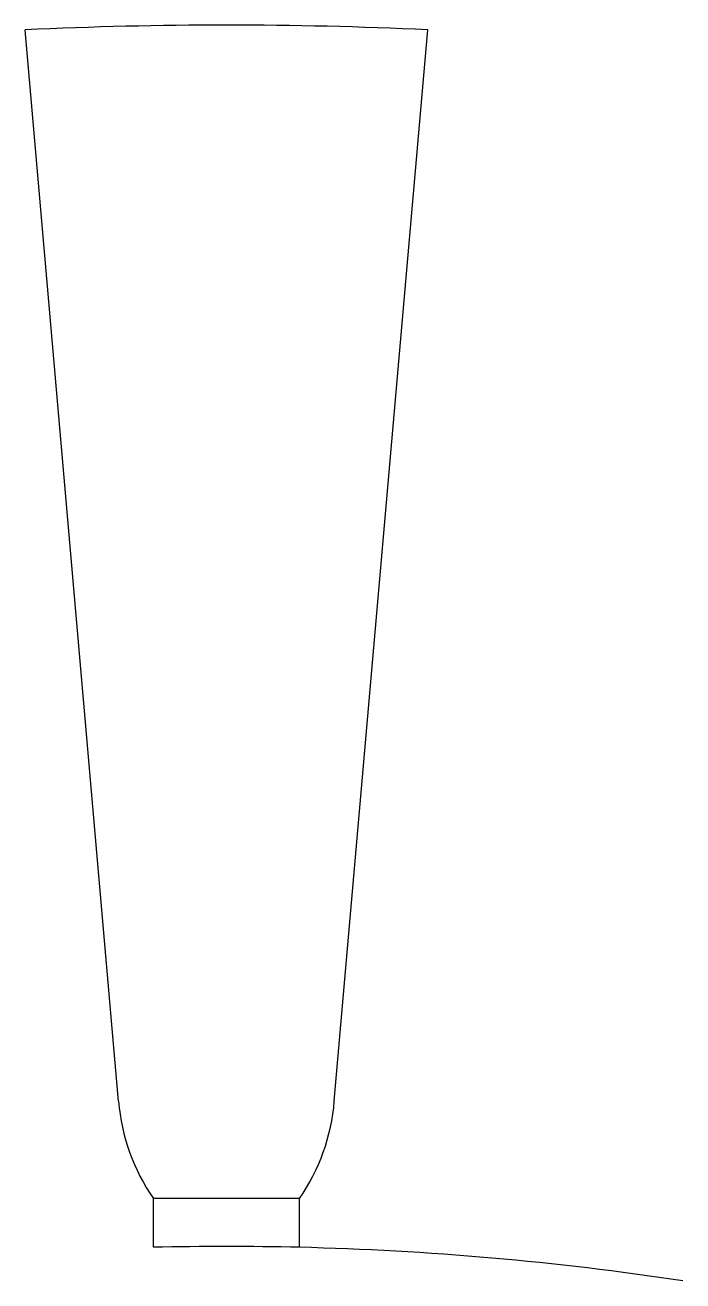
# Model space of a CAD drawing. Extents: x -4.1 to 9.4, y 61.8 to 87.6.
import ezdxf

# ---------------------------------------------------------------- set-up
doc = ezdxf.new("R2010")
doc.units = 0
doc.layers.add('layer 1000', color=7, linetype='CONTINUOUS')

msp = doc.modelspace()

# ---------------------------------------------------------------- linework, layer by layer
at = {"layer": 'layer 1000'}
for p, q in [((-2.215953, 65.5), (-4.135815, 87.5)), ((2.215953, 65.5), (4.135815, 87.5)), ((-1.5, 62.5), (-1.5, 63.5)), ((1.5, 63.5), (-1.5, 63.5)), ((1.5, 62.5), (1.5, 63.5))]:
    msp.add_line(p, q, dxfattribs=at)
for centre, radius, start, end in [((0, 0), 87.597688, 87.293845, 92.706155), ((1.874074, 65.835987), 4.103805, 184.696182, 214.696182), ((-1.874074, 65.835987), 4.103805, 325.303818, 355.303818), ((0, 0), 62.517997, 88.625165, 91.374835), ((0, 0), 62.517997, 81.374835, 88.625165)]:
    msp.add_arc(centre, radius, start, end, dxfattribs=at)

doc.saveas('drawing.dxf')
